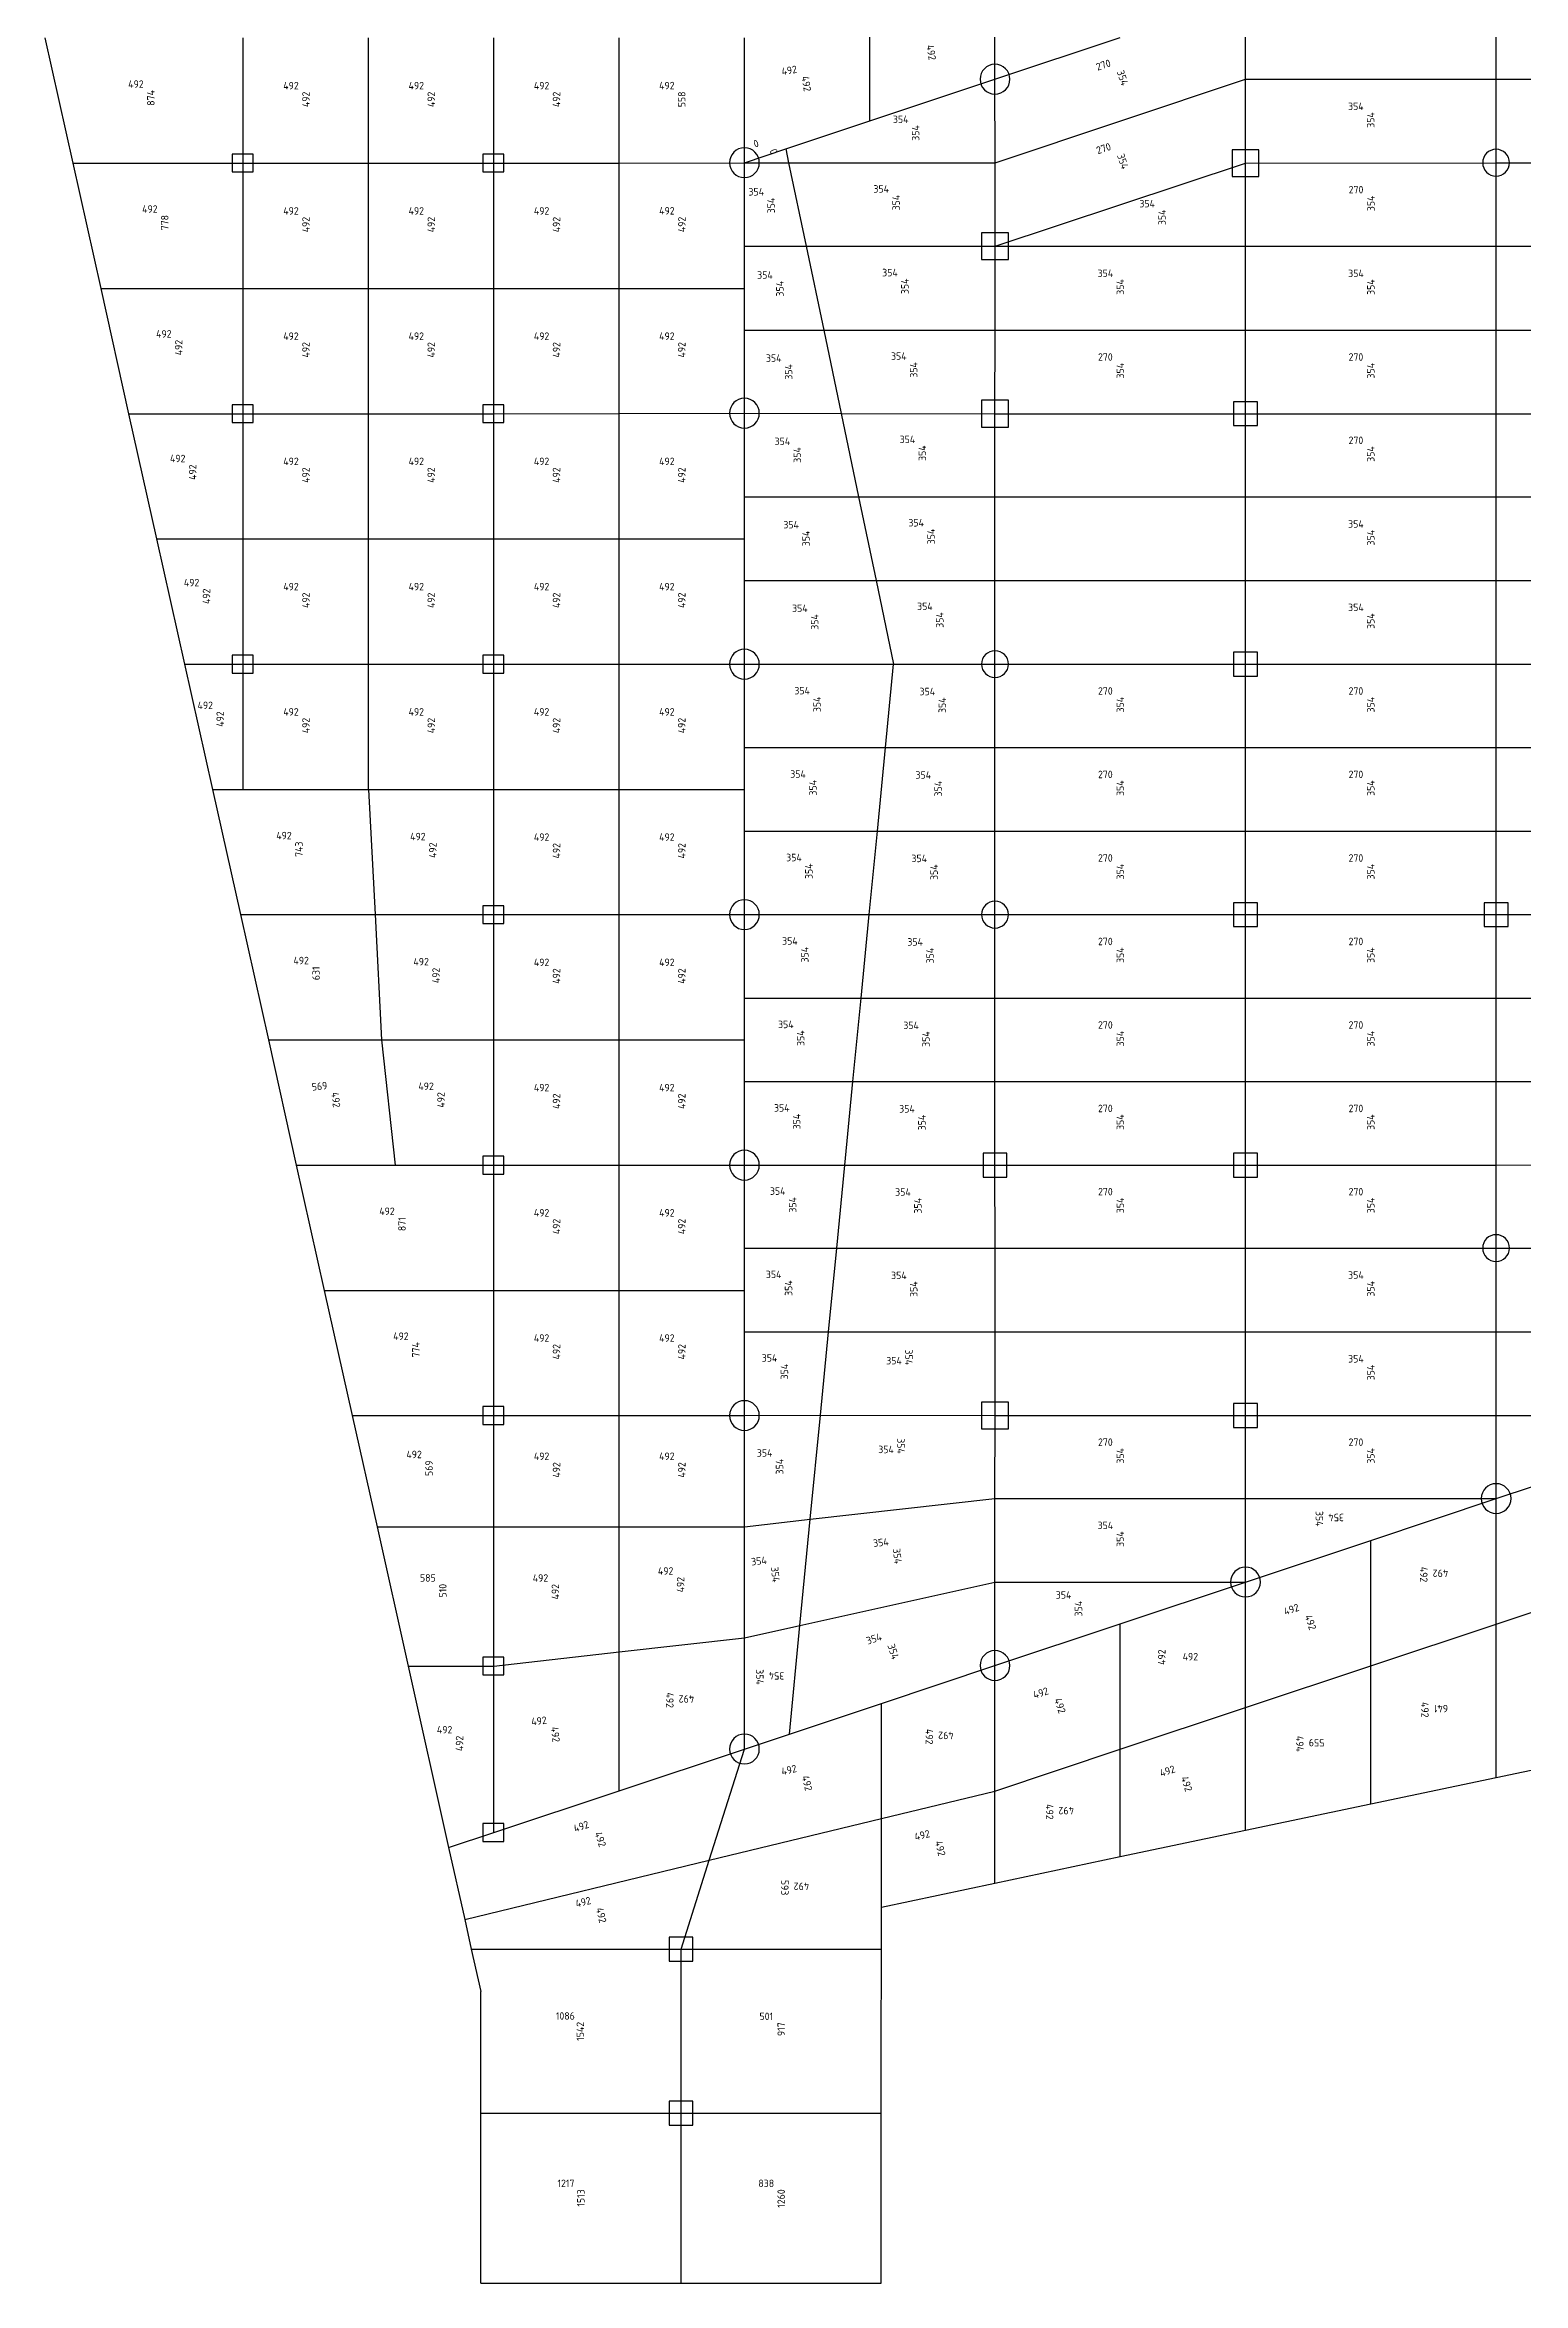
# Model space of a CAD drawing. Header units: millimetres. Extents: x -245177 to 1112891, y -1092030 to 122567.
# Drawn here: x 843732 to 893296, y -127665 to -52595 of the extents above; entities that cross this region are included whole.
import ezdxf
from ezdxf.enums import TextEntityAlignment as Align

# ---------------------------------------------------------------- set-up
doc = ezdxf.new("R2010")
doc.units = ezdxf.units.MM
doc.header["$MEASUREMENT"] = 0
for name, color, linetype in [('12', 2, 'Continuous'), ('dsg', 7, 'Continuous'), ('jiantu', 134, 'Continuous')]:
    doc.layers.add(name, color=color, linetype=linetype)
doc.styles.add('TrueTypeFont', font='yjkeng.shx', dxfattribs={"bigfont": 'yjkchn.shx'})

msp = doc.modelspace()

# ---------------------------------------------------------------- linework, layer by layer
at = {"layer": 'jiantu'}
for p, q in [((875587, -53751), (875587, -50959)), ((883987, -53753), (883987, -50952)), ((892387, -53753), (892387, -50953)), ((871387, -55150), (871387, -51663)), ((850387, -56567), (850387, -52367)), ((854587, -56567), (854587, -52367)), ((858787, -56567), (858787, -52367)), ((862987, -56567), (862987, -52367)), ((867187, -56550), (867187, -52367)), ((875587, -53751), (879787, -52351)), ((871387, -55150), (875587, -53751)), ((875588, -56550), (875587, -53751)), ((875588, -56550), (883987, -53753)), ((883987, -56567), (883987, -53753)), ((883987, -53753), (892387, -53753)), ((892387, -56552), (892387, -53753)), ((892387, -53753), (900787, -53753)), ((868572, -56087), (871387, -55150)), ((867187, -56550), (868572, -56087)), ((868572, -56087), (868669, -56550)), ((844669, -56567), (850387, -56567)), ((850387, -56567), (854587, -56567)), ((850387, -60767), (850387, -56567)), ((854587, -56567), (858787, -56567)), ((854587, -60767), (854587, -56567)), ((858787, -56567), (862987, -56567)), ((858787, -60767), (858787, -56567)), ((862987, -56567), (867187, -56550)), ((862987, -60767), (862987, -56567)), ((867187, -59349), (867187, -56550)), ((867187, -56550), (868669, -56550)), ((868669, -56550), (869256, -59349)), ((868669, -56550), (875588, -56550)), ((875588, -59349), (875588, -56550)), ((875588, -59349), (883987, -56567)), ((883987, -56567), (892387, -56552)), ((883987, -59349), (883987, -56567)), ((892387, -56552), (900787, -56567)), ((892387, -59349), (892387, -56552)), ((867187, -60767), (867187, -59349)), ((867187, -59349), (869256, -59349)), ((869256, -59349), (869847, -62167)), ((869256, -59349), (875588, -59349)), ((875588, -62167), (875588, -59349)), ((875588, -59349), (883987, -59349)), ((883987, -62167), (883987, -59349)), ((883987, -59349), (892387, -59349)), ((892387, -62167), (892387, -59349)), ((892387, -59349), (900787, -59349)), ((845606, -60767), (850387, -60767)), ((850387, -64967), (850387, -60767)), ((850387, -60767), (854587, -60767)), ((854587, -64967), (854587, -60767)), ((854587, -60767), (858787, -60767)), ((858787, -64967), (858787, -60767)), ((858787, -60767), (862987, -60767)), ((862987, -60767), (867187, -60767)), ((862987, -64958), (862987, -60767)), ((867187, -62167), (867187, -60767)), ((867187, -64950), (867187, -62167)), ((867187, -62167), (869847, -62167)), ((869847, -62167), (870432, -64957)), ((869847, -62167), (875588, -62167)), ((875587, -64967), (875588, -62167)), ((875588, -62167), (883987, -62167)), ((883987, -64967), (883987, -62167)), ((883987, -62167), (892387, -62167)), ((892387, -64967), (892387, -62167)), ((892387, -62167), (900787, -62167)), ((846543, -64967), (850387, -64967)), ((850387, -64967), (854587, -64967)), ((850387, -69167), (850387, -64967)), ((854587, -64967), (858787, -64967)), ((854587, -69167), (854587, -64967)), ((858787, -64967), (862987, -64958)), ((858787, -69167), (858787, -64967)), ((862987, -64958), (867187, -64950)), ((862987, -69167), (862987, -64958)), ((867187, -64950), (870432, -64957)), ((867187, -67756), (867187, -64950)), ((870432, -64957), (875587, -64967)), ((870432, -64957), (871017, -67756)), ((875587, -64967), (883987, -64967)), ((875587, -67756), (875587, -64967)), ((883987, -64967), (892387, -64967)), ((883987, -67756), (883987, -64967)), ((892387, -64967), (900787, -64967)), ((892387, -67756), (892387, -64967)), ((867187, -69167), (867187, -67756)), ((867187, -67756), (871017, -67756)), ((871017, -67756), (871603, -70561)), ((871017, -67756), (875587, -67756)), ((875587, -70561), (875587, -67756)), ((875587, -67756), (883987, -67756)), ((883987, -70561), (883987, -67756)), ((883987, -67756), (892387, -67756)), ((892387, -70561), (892387, -67756)), ((892387, -67756), (900787, -67756)), ((847480, -69167), (850387, -69167)), ((850387, -73367), (850387, -69167)), ((850387, -69167), (854587, -69167)), ((854587, -73367), (854587, -69167)), ((854587, -69167), (858787, -69167)), ((858787, -73367), (858787, -69167)), ((858787, -69167), (862987, -69167)), ((862987, -73367), (862987, -69167)), ((862987, -69167), (867187, -69167)), ((867187, -70561), (867187, -69167)), ((867187, -73367), (867187, -70561)), ((867187, -70561), (871603, -70561)), ((871603, -70561), (872189, -73367)), ((871603, -70561), (875587, -70561)), ((875587, -73367), (875587, -70561)), ((875587, -70561), (883987, -70561)), ((883987, -73367), (883987, -70561)), ((883987, -70561), (892387, -70561)), ((892387, -73367), (892387, -70561)), ((892387, -70561), (900787, -70561)), ((848417, -73367), (850387, -73367)), ((850387, -73367), (854587, -73367)), ((850387, -77567), (850387, -73367)), ((854587, -73367), (858787, -73367)), ((854587, -77567), (854587, -73367)), ((858787, -73367), (862987, -73367)), ((858787, -77567), (858787, -73367)), ((862987, -73367), (867187, -73367)), ((862987, -77567), (862987, -73367)), ((867187, -73367), (872189, -73367)), ((867187, -76167), (867187, -73367)), ((871917, -76167), (872189, -73367)), ((872189, -73367), (875587, -73367)), ((875587, -73367), (883987, -73367)), ((875587, -76167), (875587, -73367)), ((883987, -73367), (892387, -73367)), ((883987, -76167), (883987, -73367)), ((892387, -73367), (900787, -73367)), ((892387, -76167), (892387, -73367)), ((867187, -77567), (867187, -76167)), ((867187, -76167), (871917, -76167)), ((871644, -78967), (871917, -76167)), ((871917, -76167), (875587, -76167)), ((875587, -78967), (875587, -76167)), ((875587, -76167), (883987, -76167)), ((883987, -78967), (883987, -76167)), ((883987, -76167), (892387, -76167)), ((892387, -78967), (892387, -76167)), ((892387, -76167), (900787, -76167)), ((849354, -77567), (850387, -77567)), ((850387, -77567), (854587, -77567)), ((854587, -77567), (858787, -77567)), ((854587, -77567), (854804, -81767)), ((858787, -81767), (858787, -77567)), ((858787, -77567), (862987, -77567)), ((862987, -81767), (862987, -77567)), ((862987, -77567), (867187, -77567)), ((867187, -78967), (867187, -77567)), ((867187, -81767), (867187, -78967)), ((867187, -78967), (871644, -78967)), ((871371, -81767), (871644, -78967)), ((871644, -78967), (875587, -78967)), ((875587, -81767), (875587, -78967)), ((875587, -78967), (883987, -78967)), ((883987, -81767), (883987, -78967)), ((883987, -78967), (892387, -78967)), ((892387, -81767), (892387, -78967)), ((892387, -78967), (900787, -78967)), ((850291, -81767), (854804, -81767)), ((854804, -81767), (858787, -81767)), ((854804, -81767), (855020, -85967)), ((858787, -81767), (862987, -81767)), ((858787, -85967), (858787, -81767)), ((862987, -81767), (867187, -81767)), ((862987, -85967), (862987, -81767)), ((867187, -81767), (871371, -81767)), ((867187, -84567), (867187, -81767)), ((871098, -84567), (871371, -81767)), ((871371, -81767), (875587, -81767)), ((875587, -81767), (883987, -81767)), ((875587, -84567), (875587, -81767)), ((883987, -81767), (892387, -81767)), ((883987, -84567), (883987, -81767)), ((892387, -81767), (900787, -81767)), ((892387, -84567), (892387, -81767)), ((867187, -84567), (871098, -84567)), ((867187, -85967), (867187, -84567)), ((870825, -87367), (871098, -84567)), ((871098, -84567), (875587, -84567)), ((875587, -87367), (875587, -84567)), ((875587, -84567), (883987, -84567)), ((883987, -87367), (883987, -84567)), ((883987, -84567), (892387, -84567)), ((892387, -87367), (892387, -84567)), ((892387, -84567), (900787, -84567)), ((851228, -85967), (855020, -85967)), ((855020, -85967), (858787, -85967)), ((855020, -85967), (855476, -90167)), ((858787, -90167), (858787, -85967)), ((858787, -85967), (862987, -85967)), ((862987, -90167), (862987, -85967)), ((862987, -85967), (867187, -85967)), ((867187, -87367), (867187, -85967)), ((867187, -87367), (870825, -87367)), ((867187, -90167), (867187, -87367)), ((870552, -90167), (870825, -87367)), ((870825, -87367), (875587, -87367)), ((875587, -90167), (875587, -87367)), ((875587, -87367), (883987, -87367)), ((883987, -90167), (883987, -87367)), ((883987, -87367), (892387, -87367)), ((892387, -87367), (900787, -87367)), ((892387, -90167), (892387, -87367)), ((852165, -90167), (855476, -90167)), ((855476, -90167), (858787, -90167)), ((858787, -90167), (862987, -90167)), ((858787, -94367), (858787, -90167)), ((862987, -90167), (867187, -90167)), ((862987, -94367), (862987, -90167)), ((867187, -90167), (870552, -90167)), ((867187, -92951), (867187, -90167)), ((870281, -92951), (870552, -90167)), ((870552, -90167), (875587, -90167)), ((875587, -90167), (883987, -90167)), ((875588, -92951), (875587, -90167)), ((883987, -90167), (892387, -90167)), ((883987, -92951), (883987, -90167)), ((892387, -90167), (900787, -90152)), ((892387, -92951), (892387, -90167)), ((867187, -94367), (867187, -92951)), ((867187, -92951), (870281, -92951)), ((870008, -95759), (870281, -92951)), ((870281, -92951), (875588, -92951)), ((875588, -92951), (883987, -92951)), ((875588, -95759), (875588, -92951)), ((883987, -92951), (892387, -92951)), ((883987, -95759), (883987, -92951)), ((892387, -92951), (900787, -92951)), ((892387, -95759), (892387, -92951)), ((853102, -94367), (858787, -94367)), ((858787, -98567), (858787, -94367)), ((858787, -94367), (862987, -94367)), ((862987, -98567), (862987, -94367)), ((862987, -94367), (867187, -94367)), ((867187, -95759), (867187, -94367)), ((867187, -98567), (867187, -95759)), ((867187, -95759), (870008, -95759)), ((869736, -98549), (870008, -95759)), ((870008, -95759), (875588, -95759)), ((875588, -98567), (875588, -95759)), ((875588, -95759), (883987, -95759)), ((883987, -98567), (883987, -95759)), ((883987, -95759), (892387, -95759)), ((892387, -95759), (900787, -95759)), ((892387, -98567), (892387, -95759)), ((854039, -98567), (858787, -98567)), ((858787, -98567), (862987, -98567)), ((858787, -102294), (858787, -98567)), ((862987, -98567), (867187, -98567)), ((862987, -102294), (862987, -98567)), ((867187, -98567), (869736, -98549)), ((867187, -102294), (867187, -98567)), ((869395, -102046), (869736, -98549)), ((869736, -98549), (875588, -98567)), ((875587, -101349), (875588, -98567)), ((875588, -98567), (883987, -98567)), ((883987, -98567), (892387, -98567)), ((883987, -101349), (883987, -98567)), ((892387, -98567), (900787, -98552)), ((892387, -101351), (892387, -98567)), ((892387, -101351), (896587, -99951)), ((867187, -102294), (869395, -102046)), ((869048, -105607), (869395, -102046)), ((869395, -102046), (875587, -101349)), ((875587, -101349), (883987, -101349)), ((875587, -104150), (875587, -101349)), ((883987, -104150), (883987, -101349)), ((883987, -101349), (892387, -101351)), ((888187, -102751), (892387, -101351)), ((892387, -105559), (892387, -101351)), ((854871, -102294), (858787, -102294)), ((858787, -106967), (858787, -102294)), ((858787, -102294), (862987, -102294)), ((862987, -106494), (862987, -102294)), ((862987, -102294), (867187, -102294)), ((867187, -106022), (867187, -102294)), ((883987, -104150), (888187, -102751)), ((888187, -106959), (888187, -102751)), ((869048, -105607), (875587, -104150)), ((875587, -106950), (875587, -104150)), ((875587, -104150), (883987, -104150)), ((879787, -105550), (883987, -104150)), ((883987, -108359), (883987, -104150)), ((892387, -105559), (896587, -104159)), ((867187, -106022), (869048, -105607)), ((868693, -109247), (869048, -105607)), ((875587, -106950), (879787, -105550)), ((879787, -109758), (879787, -105550)), ((888187, -106959), (892387, -105559)), ((892387, -110702), (892387, -105559)), ((858787, -106967), (862987, -106494)), ((862987, -106494), (867187, -106022)), ((862987, -111149), (862987, -106494)), ((867187, -109749), (867187, -106022)), ((855913, -106967), (858787, -106967)), ((858787, -112548), (858787, -106967)), ((871778, -108219), (875587, -106950)), ((875587, -111158), (875587, -106950)), ((883987, -108359), (888187, -106959)), ((888187, -111588), (888187, -106959)), ((868693, -109247), (871778, -108219)), ((871778, -112082), (871778, -108219)), ((879787, -109758), (883987, -108359)), ((883987, -112473), (883987, -108359)), ((867187, -109749), (868693, -109247)), ((862987, -111149), (867187, -109749)), ((866006, -113480), (867187, -109749)), ((875587, -111158), (879787, -109758)), ((879787, -113359), (879787, -109758)), ((858787, -112548), (862987, -111149)), ((871778, -112082), (875587, -111158)), ((875587, -114245), (875587, -111158)), ((857271, -113054), (858787, -112548)), ((866006, -113480), (871778, -112082)), ((871778, -115048), (871778, -112082)), ((857809, -115467), (866006, -113480)), ((865062, -116464), (866006, -113480)), ((858032, -116464), (865062, -116464)), ((865062, -121964), (865062, -116464)), ((865062, -116464), (871778, -116465)), ((858347, -121964), (865062, -121964)), ((865062, -121964), (871777, -121965)), ((865062, -127664), (865062, -121964)), ((858347, -127664), (865062, -127664)), ((865062, -127664), (871777, -127665))]:
    msp.add_line(p, q, dxfattribs=at)
at = {"layer": 'jiantu', "color": 94}
for p, q in [((843732, -52367), (844669, -56567)), ((844669, -56567), (845606, -60767)), ((845606, -60767), (846543, -64967)), ((846543, -64967), (847480, -69167)), ((847480, -69167), (848417, -73367)), ((848417, -73367), (849354, -77567)), ((849354, -77567), (850291, -81767)), ((850291, -81767), (851228, -85967)), ((851228, -85967), (852165, -90167)), ((852165, -90167), (853102, -94367)), ((853102, -94367), (854039, -98567)), ((854039, -98567), (854871, -102294)), ((854871, -102294), (855913, -106967)), ((855913, -106967), (857271, -113054)), ((892387, -110702), (896587, -109816)), ((888187, -111588), (892387, -110702)), ((883987, -112473), (888187, -111588)), ((879787, -113359), (883987, -112473)), ((857271, -113054), (857809, -115467)), ((875587, -114245), (879787, -113359)), ((871778, -115048), (875587, -114245)), ((857809, -115467), (858032, -116464)), ((871778, -116465), (871778, -115048)), ((858032, -116464), (858348, -117880)), ((871777, -119855), (871778, -116465)), ((858347, -121270), (858348, -117880)), ((871777, -121965), (871777, -119855)), ((858347, -121964), (858347, -121270)), ((858347, -124661), (858347, -121964)), ((871777, -127665), (871777, -121965)), ((858347, -127664), (858347, -124661))]:
    msp.add_line(p, q, dxfattribs=at)
at = {"layer": 'jiantu', "color": 54}
for points in [[(876087, -53751, 1), (875087, -53751, 1)], [(867687, -56550, 1), (866687, -56550, 1)], [(892837, -56552, 1), (891937, -56552, 1)], [(867687, -64950, 1), (866687, -64950, 1)], [(867687, -73367, 1), (866687, -73367, 1)], [(876037, -73367, 1), (875137, -73367, 1)], [(867687, -81767, 1), (866687, -81767, 1)], [(876037, -81767, 1), (875137, -81767, 1)], [(867687, -90167, 1), (866687, -90167, 1)], [(892837, -92951, 1), (891937, -92951, 1)], [(867687, -98567, 1), (866687, -98567, 1)], [(892887, -101351, 1), (891887, -101351, 1)], [(884487, -104150, 1), (883487, -104150, 1)], [(876087, -106950, 1), (875087, -106950, 1)], [(867687, -109749, 1), (866687, -109749, 1)]]:
    msp.add_lwpolyline(points, format="xyb", close=True, dxfattribs=at)
for points in [[(850717, -56262), (850017, -56262), (850017, -56862), (850717, -56862)], [(859117, -56262), (858417, -56262), (858417, -56862), (859117, -56862)], [(884437, -56117), (883537, -56117), (883537, -57017), (884437, -57017)], [(876038, -58899), (875138, -58899), (875138, -59799), (876038, -59799)], [(876037, -64517), (875137, -64517), (875137, -65417), (876037, -65417)], [(850717, -64667), (850017, -64667), (850017, -65267), (850717, -65267)], [(859117, -64667), (858417, -64667), (858417, -65267), (859117, -65267)], [(884387, -64567), (883587, -64567), (883587, -65367), (884387, -65367)], [(850717, -73067), (850017, -73067), (850017, -73667), (850717, -73667)], [(859117, -73067), (858417, -73067), (858417, -73667), (859117, -73667)], [(884387, -72967), (883587, -72967), (883587, -73767), (884387, -73767)], [(859117, -81467), (858417, -81467), (858417, -82067), (859117, -82067)], [(884387, -81367), (883587, -81367), (883587, -82167), (884387, -82167)], [(892787, -81367), (891987, -81367), (891987, -82167), (892787, -82167)], [(859117, -89867), (858417, -89867), (858417, -90467), (859117, -90467)], [(875987, -89767), (875187, -89767), (875187, -90567), (875987, -90567)], [(884387, -89767), (883587, -89767), (883587, -90567), (884387, -90567)], [(859117, -98267), (858417, -98267), (858417, -98867), (859117, -98867)], [(876038, -98117), (875138, -98117), (875138, -99017), (876038, -99017)], [(884387, -98167), (883587, -98167), (883587, -98967), (884387, -98967)], [(859117, -106667), (858417, -106667), (858417, -107267), (859117, -107267)], [(859117, -112248), (858417, -112248), (858417, -112848), (859117, -112848)], [(865462, -116064), (864662, -116064), (864662, -116864), (865462, -116864)], [(865462, -121564), (864662, -121564), (864662, -122364), (865462, -122364)]]:
    msp.add_lwpolyline(points, close=True, dxfattribs=at)

# ---------------------------------------------------------------- texts
at = {"layer": '12', "color": 2, "linetype": 'Continuous', "style": 'TrueTypeFont'}
for s, rotation, p in [('492', 9.51525, (868723, -53650)), ('270', 18.43079, (879284, -53461)), ('354', 0.00189, (872426, -55294)), ('0', 18.48182, (867641, -56099)), ('270', 18.4182, (879292, -56263)), ('354', 0.00189, (871773, -57629)), ('354', 359.82475, (872202, -96926)), ('354', 359.82475, (871934, -99904)), ('354', 270, (886264, -102026)), ('354', 6.42025, (871785, -103022)), ('354', 6.42025, (867696, -103641)), ('492', 270, (889764, -103897)), ('492', 18.43287, (885586, -105257)), ('354', 18.43009, (871596, -106240)), ('492', 89.99974, (881379, -106668)), ('354', 270, (867502, -107334)), ('492', 270, (864487, -108113)), ('492', 18.43287, (877186, -108057)), ('492', 6.42065, (860323, -109005)), ('492', 270, (889801, -108434)), ('492', 270, (873187, -109336)), ('494', 270, (885606, -109576)), ('492', 13.6232, (868729, -110646)), ('492', 18.43287, (881432, -110677)), ('492', 270, (877218, -111858)), ('492', 18.43079, (861778, -112534)), ('492', 13.6232, (873194, -112832)), ('492', 13.6232, (861829, -115075))]:
    msp.add_text(s, height=250, rotation=rotation, dxfattribs=at).set_placement(p, align=Align.BOTTOM_CENTER)
for s, rotation, p in [('492', -80.48475, (873409, -52600)), ('492', -80.48475, (869223, -53648)), ('354', -71.56921, (879784, -53458)), ('0', -71.51818, (868141, -56096)), ('354', -71.5818, (879792, -56260)), ('492', -83.80175, (853464, -87720)), ('354', -83.57975, (872285, -103021)), ('354', -83.57975, (868196, -103640)), ('492', -71.56713, (886086, -105255)), ('354', -71.56991, (872096, -106237)), ('492', -0.00026, (881879, -106654)), ('492', -71.56713, (877686, -108054)), ('492', -83.57934, (860823, -109004)), ('492', -76.3768, (869229, -110644)), ('492', -71.56713, (881932, -110675)), ('492', -71.56921, (862278, -112531)), ('492', -76.3768, (873694, -112830)), ('492', -76.3768, (862328, -115073))]:
    msp.add_text(s, height=250, rotation=rotation, dxfattribs=at).set_placement(p, align=Align.MIDDLE_LEFT)
for s, p in [('492', (846788, -54114)), ('492', (851987, -54167)), ('492', (856187, -54167)), ('492', (860387, -54167)), ('492', (864586, -54163)), ('354', (887685, -54859)), ('354', (867583, -57727)), ('354', (880688, -58122)), ('270', (887691, -57654)), ('492', (847256, -58304)), ('492', (851987, -58367)), ('492', (856187, -58367)), ('492', (860387, -58367)), ('492', (864589, -58363)), ('354', (867876, -60517)), ('354', (872067, -60435)), ('354', (879288, -60458)), ('354', (887689, -60463)), ('492', (847723, -62491)), ('492', (851987, -62567)), ('492', (856187, -62567)), ('492', (860387, -62567)), ('492', (864587, -62567)), ('354', (868169, -63306)), ('354', (872362, -63239)), ('270', (879287, -63267)), ('270', (887687, -63267)), ('354', (868459, -66093)), ('354', (872651, -66031)), ('270', (887687, -66061)), ('492', (848189, -66670)), ('492', (851987, -66767)), ('492', (856187, -66767)), ('492', (860387, -66767)), ('492', (864587, -66767)), ('354', (868752, -68892)), ('354', (872945, -68826)), ('354', (887687, -68867)), ('492', (848653, -70832)), ('492', (851987, -70967)), ('492', (856187, -70967)), ('492', (860387, -70967)), ('492', (864587, -70967)), ('354', (873238, -71627)), ('354', (869045, -71693)), ('354', (887687, -71664)), ('354', (869121, -74454)), ('354', (873319, -74485)), ('270', (879287, -74467)), ('270', (887687, -74467)), ('492', (849112, -74949)), ('492', (851987, -75167)), ('492', (856187, -75167)), ('492', (860387, -75167)), ('492', (864587, -75167)), ('354', (868984, -77253)), ('354', (873183, -77284)), ('270', (879287, -77266)), ('270', (887687, -77265)), ('492', (851752, -79315)), ('492', (856241, -79348)), ('492', (860387, -79367)), ('492', (864587, -79367)), ('354', (868848, -80052)), ('354', (873047, -80083)), ('270', (879287, -80067)), ('270', (887687, -80067)), ('354', (868712, -82851)), ('354', (872910, -82882)), ('270', (879287, -82867)), ('270', (887687, -82867)), ('492', (852327, -83506)), ('492', (856349, -83547)), ('492', (860387, -83567)), ('492', (864587, -83567)), ('354', (868575, -85650)), ('354', (872774, -85681)), ('270', (879288, -85667)), ('270', (887687, -85667)), ('492', (856515, -87722)), ('492', (860387, -87767)), ('492', (864587, -87767)), ('354', (868439, -88449)), ('354', (872637, -88480)), ('270', (879287, -88467)), ('270', (887687, -88467)), ('354', (868303, -91240)), ('354', (872502, -91271)), ('270', (879288, -91259)), ('270', (887687, -91259)), ('492', (855205, -91914)), ('492', (860387, -91967)), ('492', (864587, -91967)), ('354', (868167, -94033)), ('354', (872365, -94067)), ('354', (887687, -94055)), ('492', (855672, -96104)), ('492', (860387, -96167)), ('492', (864587, -96167)), ('354', (868029, -96835)), ('354', (887687, -96863)), ('492', (856114, -100071)), ('492', (860387, -100131)), ('492', (864587, -100131)), ('354', (867865, -100020)), ('270', (879288, -99658)), ('270', (887688, -99658)), ('354', (879287, -102450)), ('492', (860350, -104215)), ('492', (864546, -103978)), ('354', (877887, -104783)), ('492', (857136, -109302)), ('501', (867920, -118914))]:
    msp.add_text(s, height=250, dxfattribs=at).set_placement(p, align=Align.BOTTOM_CENTER)
for s, rotation, p in [('492', 90, (852487, -54167)), ('492', 90, (856687, -54167)), ('492', 90, (860887, -54167)), ('354', 90.00189, (872926, -55294)), ('354', 90, (888185, -54859)), ('354', 90, (868083, -57727)), ('354', 90.00189, (872273, -57629)), ('354', 90, (888191, -57654)), ('492', 90, (852487, -58367)), ('492', 90, (856687, -58367)), ('492', 90, (860887, -58367)), ('492', 90, (865089, -58363)), ('354', 90, (881188, -58122)), ('354', 90, (868376, -60517)), ('354', 90, (872567, -60435)), ('354', 90, (879788, -60458)), ('354', 90, (888189, -60463)), ('492', 90, (848223, -62491)), ('492', 90, (852487, -62567)), ('492', 90, (856687, -62567)), ('492', 90, (860887, -62567)), ('492', 90, (865087, -62567)), ('354', 90, (868669, -63306)), ('354', 90, (872862, -63239)), ('354', 90, (879787, -63267)), ('354', 90, (888187, -63267)), ('354', 90, (873151, -66031)), ('492', 90, (848689, -66670)), ('492', 90, (852487, -66767)), ('492', 90, (856687, -66767)), ('492', 90, (860887, -66767)), ('492', 90, (865087, -66767)), ('354', 90, (868959, -66093)), ('354', 90, (888187, -66061)), ('354', 90, (869252, -68892)), ('354', 90, (873445, -68826)), ('354', 90, (888187, -68867)), ('492', 90, (849153, -70832)), ('492', 90, (852487, -70967)), ('492', 90, (856687, -70967)), ('492', 90, (860887, -70967)), ('492', 90, (865087, -70967)), ('354', 90, (869545, -71693)), ('354', 90, (873738, -71627)), ('354', 90, (888187, -71664)), ('492', 90, (849612, -74949)), ('354', 90, (869621, -74454)), ('354', 90, (873819, -74485)), ('354', 90, (879787, -74467)), ('354', 90, (888187, -74467)), ('492', 90, (852487, -75167)), ('492', 90, (856687, -75167)), ('492', 90, (860887, -75167)), ('492', 90, (865087, -75167)), ('354', 90, (869484, -77253)), ('354', 90, (873683, -77284)), ('354', 90, (879787, -77266)), ('354', 90, (888187, -77265)), ('492', 90, (856741, -79348)), ('492', 90, (860887, -79367)), ('492', 90, (865087, -79367)), ('354', 90, (869348, -80052)), ('354', 90, (873547, -80083)), ('354', 90, (879787, -80067)), ('354', 90, (888187, -80067)), ('354', 90, (869212, -82851)), ('354', 90, (873410, -82882)), ('354', 90, (879787, -82867)), ('354', 90, (888187, -82867)), ('492', 90, (856849, -83547)), ('492', 90, (860887, -83567)), ('492', 90, (865087, -83567)), ('354', 90, (869075, -85650)), ('354', 90, (873274, -85681)), ('354', 90, (879788, -85667)), ('354', 90, (888187, -85667)), ('492', 90, (857015, -87722)), ('492', 90, (860887, -87767)), ('492', 90, (865087, -87767)), ('354', 90, (868939, -88449)), ('354', 90, (873137, -88480)), ('354', 90, (879787, -88467)), ('354', 90, (888187, -88467)), ('354', 90, (868803, -91240)), ('354', 90, (873002, -91271)), ('354', 90, (879788, -91259)), ('354', 90, (888187, -91259)), ('492', 90, (860887, -91967)), ('492', 90, (865087, -91967)), ('354', 90, (868667, -94033)), ('354', 90, (872865, -94067)), ('354', 90, (888187, -94055)), ('492', 90, (860887, -96167)), ('492', 90, (865087, -96167)), ('354', 269.82477, (872699, -96871)), ('354', 90, (868529, -96835)), ('354', 90, (888187, -96863)), ('354', 269.82477, (872431, -99849)), ('354', 90, (879788, -99658)), ('354', 90, (888188, -99658)), ('492', 90, (860887, -100131)), ('492', 90, (865087, -100131)), ('354', 90, (868365, -100020)), ('354', 180.00001, (886763, -101984)), ('354', 90, (879787, -102450)), ('510', 90, (857076, -104211)), ('492', 90, (860850, -104215)), ('492', 90, (865046, -103978)), ('492', 180.00001, (890263, -103856)), ('354', 90, (878387, -104783)), ('354', 180.00001, (868000, -107293)), ('492', 180.00001, (864985, -108072)), ('492', 90, (857636, -109302)), ('492', 180.00001, (873685, -109295)), ('492', 180.00001, (877717, -111816)), ('492', 180.00001, (868840, -114356))]:
    msp.add_text(s, height=250, rotation=rotation, dxfattribs=at).set_placement(p, align=Align.MIDDLE_RIGHT)
at = {"layer": 'dsg', "color": 6, "linetype": 'Continuous', "style": 'TrueTypeFont'}
for s, p in [('874', (847288, -54114)), ('778', (847756, -58304)), ('871', (855705, -91914)), ('774', (856172, -96104)), ('1542', (861684, -118900)), ('917', (868420, -118914)), ('1513', (861704, -124514)), ('1260', (868419, -124514))]:
    msp.add_text(s, height=250, rotation=90, dxfattribs=at).set_placement(p, align=Align.MIDDLE_RIGHT)
at = {"layer": 'dsg', "color": 1, "linetype": 'Continuous', "style": 'TrueTypeFont'}
for s, rotation, p in [('558', 90, (865086, -54163)), ('743', 90, (852252, -79315)), ('631', 90, (852827, -83506)), ('569', 90, (856614, -100071)), ('641', 180.00001, (890300, -108393)), ('559', 180.00001, (886104, -109534))]:
    msp.add_text(s, height=250, rotation=rotation, dxfattribs=at).set_placement(p, align=Align.MIDDLE_RIGHT)
for s, rotation, p in [('569', 6.19825, (852964, -87720)), ('593', 270, (868342, -114397))]:
    msp.add_text(s, height=250, rotation=rotation, dxfattribs=at).set_placement(p, align=Align.BOTTOM_CENTER)
msp.add_text('585', height=250, dxfattribs=at).set_placement((856576, -104211), align=Align.BOTTOM_CENTER)
at = {"layer": 'dsg', "color": 6, "linetype": 'Continuous', "style": 'TrueTypeFont'}
for s, p in [('1086', (861184, -118900)), ('1217', (861204, -124514)), ('838', (867919, -124514))]:
    msp.add_text(s, height=250, dxfattribs=at).set_placement(p, align=Align.BOTTOM_CENTER)

doc.saveas('drawing.dxf')
